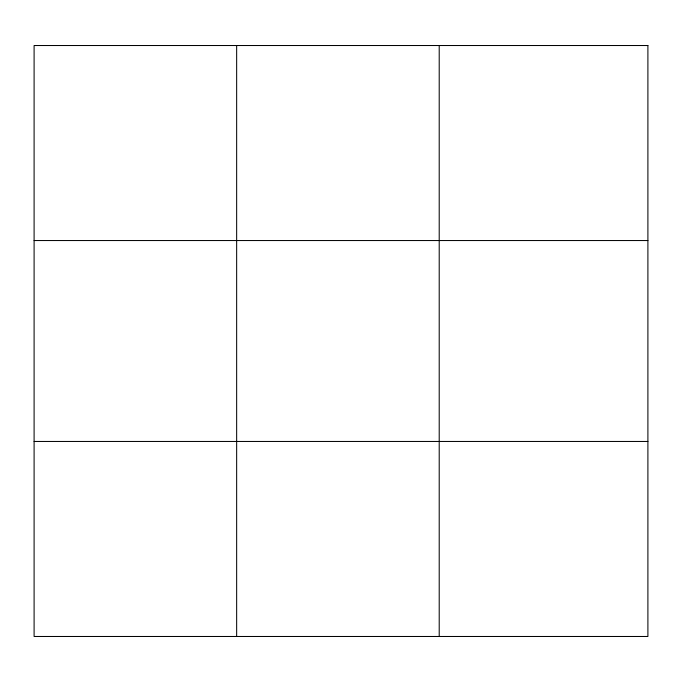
<?xml version="1.0" encoding="UTF-8"?>
<svg xmlns="http://www.w3.org/2000/svg" width="682" height="682" viewBox="0 0 682 682"><rect width="100%" height="100%" fill="white"/><g stroke="black" fill="none" stroke-linecap="round" stroke-linejoin="round"><path stroke-width="1.02" d="M236.654 45.523L236.654 636.477M439.208 45.523L439.208 636.477M34.1 240.541L647.9 240.541M34.1 441.459L647.9 441.459M647.9 45.523L647.9 636.477L34.1 636.477L34.1 45.523L647.9 45.523"/></g></svg>
